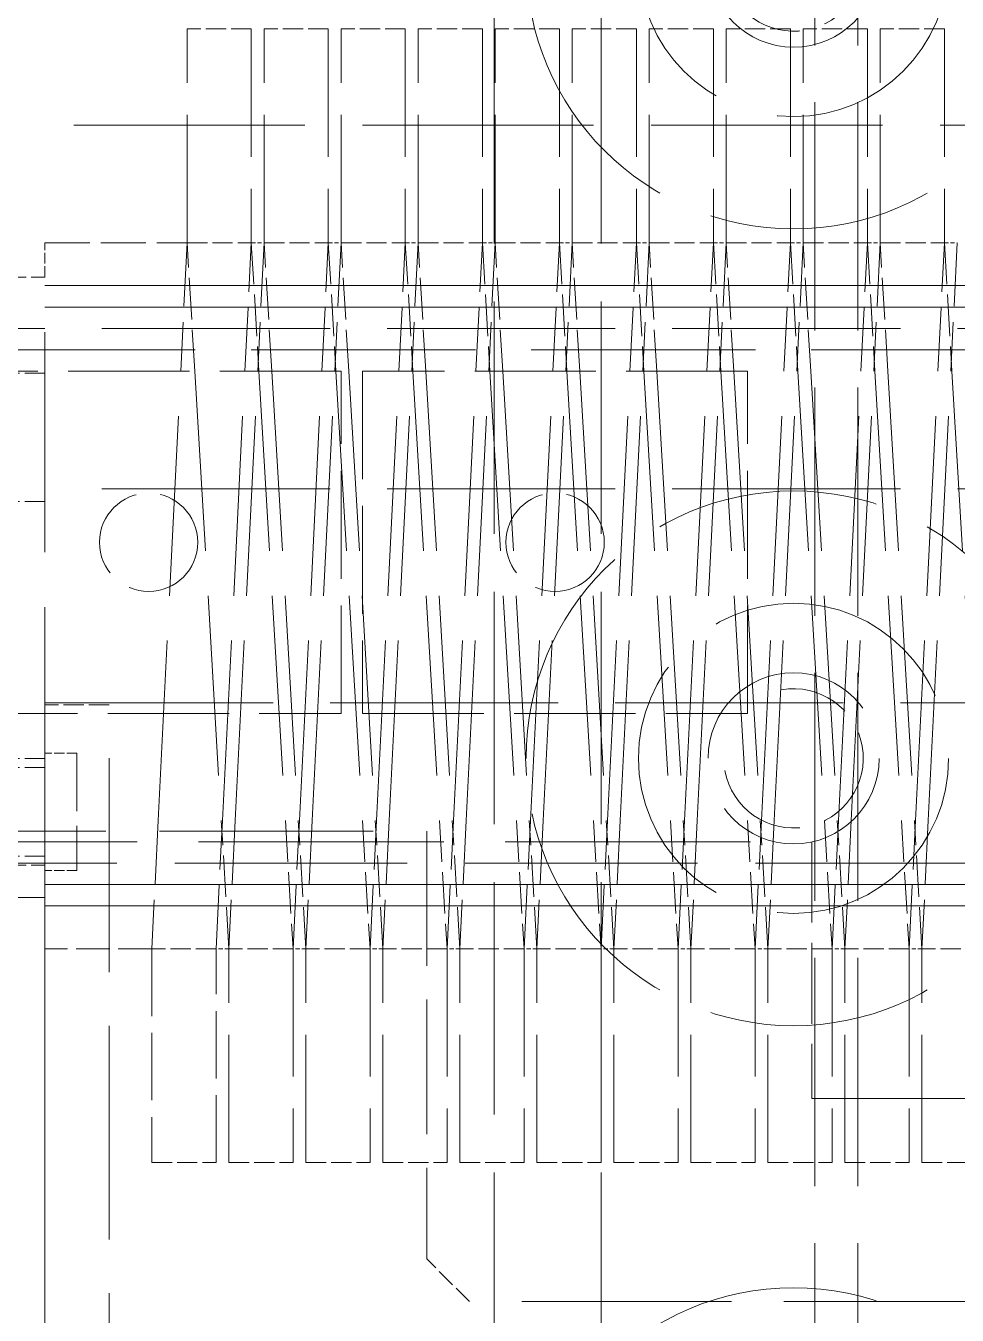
# Model space of a CAD drawing. Header units: millimetres. Extents: x 0 to 5945, y 0 to 4205.
# Drawn here: x 1970.4 to 2013.9, y 2439.4 to 2499.7 of the extents above; entities that cross this region are included whole.
import ezdxf

# ---------------------------------------------------------------- set-up
doc = ezdxf.new("R2010")
doc.units = ezdxf.units.MM
doc.header["$LTSCALE"] = 5
doc.linetypes.add('DASHED', pattern=[0.2067, 0.1654, -0.0413])
doc.layers.add('가려진 것(ISO)', color=2, linetype='DASHED', lineweight=18)

msp = doc.modelspace()

# ---------------------------------------------------------------- linework, layer by layer
at = {"layer": '가려진 것(ISO)', "ltscale": 13.131522}
for p, q in [((1992.276, 2608.957), (1992.276, 2418.957)), ((1997.276, 2608.957), (1997.276, 2418.957)), ((1963.776, 2460.557), (2058.776, 2460.557))]:
    msp.add_line(p, q, dxfattribs=at)
at = {"layer": '가려진 것(ISO)', "ltscale": 12.901145}
for p, q in [((2007.276, 2365.457), (2007.276, 2565.457)), ((2009.276, 2365.457), (2009.276, 2565.457)), ((1971.276, 2487.557), (2051.276, 2487.557)), ((2051.276, 2487.557), (1971.276, 2487.557)), ((2051.276, 2486.557), (1971.276, 2486.557)), ((1971.276, 2486.557), (2051.276, 2486.557)), ((2051.276, 2485.557), (1971.276, 2485.557)), ((2051.276, 2478.057), (1971.276, 2478.057)), ((1971.276, 2468.057), (2051.276, 2468.057)), ((1971.276, 2459.557), (2051.276, 2459.557)), ((2051.276, 2459.557), (1971.276, 2459.557)), ((2051.276, 2458.557), (1971.276, 2458.557)), ((1971.276, 2458.557), (2051.276, 2458.557))]:
    msp.add_line(p, q, dxfattribs=at)
at = {"layer": '가려진 것(ISO)', "ltscale": 1.142718}
for p, q in [((1980.926, 2499.557), (1977.926, 2499.557)), ((1984.526, 2499.557), (1981.526, 2499.557)), ((1988.126, 2499.557), (1985.126, 2499.557)), ((1991.726, 2499.557), (1988.726, 2499.557)), ((1995.326, 2499.557), (1992.326, 2499.557)), ((1998.926, 2499.557), (1995.926, 2499.557)), ((2002.526, 2499.557), (1999.526, 2499.557)), ((2006.126, 2499.557), (2003.126, 2499.557)), ((2009.726, 2499.557), (2006.726, 2499.557)), ((2013.326, 2499.557), (2010.326, 2499.557)), ((1977.926, 2489.557), (1980.926, 2489.557)), ((1981.526, 2489.557), (1984.526, 2489.557)), ((1985.126, 2489.557), (1988.126, 2489.557)), ((1988.726, 2489.557), (1991.726, 2489.557)), ((1992.326, 2489.557), (1995.326, 2489.557)), ((1995.926, 2489.557), (1998.926, 2489.557)), ((1999.526, 2489.557), (2002.526, 2489.557)), ((2003.126, 2489.557), (2006.126, 2489.557)), ((2006.726, 2489.557), (2009.726, 2489.557)), ((2010.326, 2489.557), (2013.326, 2489.557)), ((1968.276, 2487.957), (1971.276, 2487.957)), ((1971.276, 2483.457), (1968.276, 2483.457)), ((1971.276, 2477.457), (1968.276, 2477.457)), ((1974.276, 2467.957), (1971.276, 2467.957)), ((1971.276, 2465.457), (1968.276, 2465.457)), ((1971.276, 2465.024), (1968.276, 2465.024)), ((1971.276, 2460.89), (1968.276, 2460.89)), ((1968.276, 2460.457), (1971.276, 2460.457)), ((1979.276, 2456.557), (1976.276, 2456.557)), ((1982.876, 2456.557), (1979.876, 2456.557)), ((1986.476, 2456.557), (1983.476, 2456.557)), ((1990.076, 2456.557), (1987.076, 2456.557)), ((1993.676, 2456.557), (1990.676, 2456.557)), ((1997.276, 2456.557), (1994.276, 2456.557)), ((2000.876, 2456.557), (1997.876, 2456.557)), ((2004.476, 2456.557), (2001.476, 2456.557)), ((2008.076, 2456.557), (2005.076, 2456.557)), ((2011.676, 2456.557), (2008.676, 2456.557)), ((2015.276, 2456.557), (2012.276, 2456.557)), ((1976.276, 2446.557), (1979.276, 2446.557)), ((1979.876, 2446.557), (1982.876, 2446.557)), ((1983.476, 2446.557), (1986.476, 2446.557)), ((1987.076, 2446.557), (1990.076, 2446.557)), ((1990.676, 2446.557), (1993.676, 2446.557)), ((1994.276, 2446.557), (1997.276, 2446.557)), ((1997.876, 2446.557), (2000.876, 2446.557)), ((2001.476, 2446.557), (2004.476, 2446.557)), ((2005.076, 2446.557), (2008.076, 2446.557)), ((2008.676, 2446.557), (2011.676, 2446.557)), ((2012.276, 2446.557), (2015.276, 2446.557))]:
    msp.add_line(p, q, dxfattribs=at)
at = {"layer": '가려진 것(ISO)', "ltscale": 7.23104}
for p, q in [((1977.926, 2489.557), (1977.926, 2499.557)), ((1980.926, 2499.557), (1980.926, 2489.557)), ((1981.526, 2489.557), (1981.526, 2499.557)), ((1984.526, 2499.557), (1984.526, 2489.557)), ((1985.126, 2489.557), (1985.126, 2499.557)), ((1988.126, 2499.557), (1988.126, 2489.557)), ((1988.726, 2489.557), (1988.726, 2499.557)), ((1991.726, 2499.557), (1991.726, 2489.557)), ((1992.326, 2489.557), (1992.326, 2499.557)), ((1995.326, 2499.557), (1995.326, 2489.557)), ((1995.926, 2489.557), (1995.926, 2499.557)), ((1998.926, 2499.557), (1998.926, 2489.557)), ((1999.526, 2489.557), (1999.526, 2499.557)), ((2002.526, 2499.557), (2002.526, 2489.557)), ((2003.126, 2489.557), (2003.126, 2499.557)), ((2006.126, 2499.557), (2006.126, 2489.557)), ((2006.726, 2489.557), (2006.726, 2499.557)), ((2009.726, 2499.557), (2009.726, 2489.557)), ((2010.326, 2489.557), (2010.326, 2499.557)), ((2013.326, 2499.557), (2013.326, 2489.557)), ((1979.876, 2446.557), (1979.876, 2456.557)), ((1982.876, 2456.557), (1982.876, 2446.557)), ((1983.476, 2446.557), (1983.476, 2456.557)), ((1986.476, 2456.557), (1986.476, 2446.557)), ((1987.076, 2446.557), (1987.076, 2456.557)), ((1990.076, 2456.557), (1990.076, 2446.557)), ((1990.676, 2446.557), (1990.676, 2456.557)), ((1993.676, 2456.557), (1993.676, 2446.557)), ((1994.276, 2446.557), (1994.276, 2456.557)), ((1997.276, 2456.557), (1997.276, 2446.557)), ((1997.876, 2446.557), (1997.876, 2456.557)), ((2000.876, 2456.557), (2000.876, 2446.557)), ((2001.476, 2446.557), (2001.476, 2456.557)), ((2004.476, 2456.557), (2004.476, 2446.557)), ((2005.076, 2446.557), (2005.076, 2456.557)), ((2008.076, 2456.557), (2008.076, 2446.557)), ((2008.676, 2446.557), (2008.676, 2456.557)), ((2011.676, 2456.557), (2011.676, 2446.557)), ((2012.276, 2446.557), (2012.276, 2456.557))]:
    msp.add_line(p, q, dxfattribs=at)
at = {"layer": '가려진 것(ISO)', "ltscale": 13.062409}
msp.add_line((1932.126, 2495.057), (2040.126, 2495.057), dxfattribs=at)
at = {"layer": '가려진 것(ISO)', "ltscale": 2.533146}
msp.add_line((1971.276, 2489.557), (1977.926, 2489.557), dxfattribs=at)
at = {"layer": '가려진 것(ISO)', "ltscale": 0.609403}
msp.add_line((1971.276, 2487.957), (1971.276, 2489.557), dxfattribs=at)
at = {"layer": '가려진 것(ISO)', "ltscale": 3.592411}
for p, q in [((1977.926, 2489.557), (1977.626, 2483.557)), ((1980.626, 2483.557), (1980.926, 2489.557)), ((1981.526, 2489.557), (1981.226, 2483.557)), ((1984.226, 2483.557), (1984.526, 2489.557)), ((1985.126, 2489.557), (1984.826, 2483.557)), ((1987.826, 2483.557), (1988.126, 2489.557)), ((1988.726, 2489.557), (1988.426, 2483.557)), ((1991.426, 2483.557), (1991.726, 2489.557)), ((1992.326, 2489.557), (1992.026, 2483.557)), ((1995.026, 2483.557), (1995.326, 2489.557)), ((1995.926, 2489.557), (1995.626, 2483.557)), ((1998.626, 2483.557), (1998.926, 2489.557)), ((1999.526, 2489.557), (1999.226, 2483.557)), ((2002.226, 2483.557), (2002.526, 2489.557)), ((2003.126, 2489.557), (2002.826, 2483.557)), ((2005.826, 2483.557), (2006.126, 2489.557)), ((2006.726, 2489.557), (2006.426, 2483.557)), ((2009.426, 2483.557), (2009.726, 2489.557)), ((2010.326, 2489.557), (2010.026, 2483.557)), ((2013.026, 2483.557), (2013.326, 2489.557)), ((2013.926, 2489.557), (2013.626, 2483.557)), ((1976.576, 2462.557), (1976.276, 2456.557)), ((1979.276, 2456.557), (1979.576, 2462.557)), ((1980.176, 2462.557), (1979.876, 2456.557)), ((1982.876, 2456.557), (1983.176, 2462.557)), ((1983.776, 2462.557), (1983.476, 2456.557)), ((1986.476, 2456.557), (1986.776, 2462.557)), ((1987.376, 2462.557), (1987.076, 2456.557)), ((1990.076, 2456.557), (1990.376, 2462.557)), ((1990.976, 2462.557), (1990.676, 2456.557)), ((1993.676, 2456.557), (1993.976, 2462.557)), ((1994.576, 2462.557), (1994.276, 2456.557)), ((1997.276, 2456.557), (1997.576, 2462.557)), ((1998.176, 2462.557), (1997.876, 2456.557)), ((2000.876, 2456.557), (2001.176, 2462.557)), ((2001.776, 2462.557), (2001.476, 2456.557)), ((2004.476, 2456.557), (2004.776, 2462.557)), ((2005.376, 2462.557), (2005.076, 2456.557)), ((2008.076, 2456.557), (2008.376, 2462.557)), ((2008.976, 2462.557), (2008.676, 2456.557)), ((2011.676, 2456.557), (2011.976, 2462.557)), ((2012.576, 2462.557), (2012.276, 2456.557))]:
    msp.add_line(p, q, dxfattribs=at)
at = {"layer": '가려진 것(ISO)', "ltscale": 2.346701}
for p, q in [((1978.281, 2483.557), (1977.926, 2489.557)), ((1980.926, 2489.557), (1981.281, 2483.557)), ((1981.881, 2483.557), (1981.526, 2489.557)), ((1984.526, 2489.557), (1984.881, 2483.557)), ((1985.481, 2483.557), (1985.126, 2489.557)), ((1988.126, 2489.557), (1988.481, 2483.557)), ((1989.081, 2483.557), (1988.726, 2489.557)), ((1991.726, 2489.557), (1992.081, 2483.557)), ((1992.681, 2483.557), (1992.326, 2489.557)), ((1995.326, 2489.557), (1995.681, 2483.557)), ((1996.281, 2483.557), (1995.926, 2489.557)), ((1998.926, 2489.557), (1999.281, 2483.557)), ((1999.881, 2483.557), (1999.526, 2489.557)), ((2002.526, 2489.557), (2002.881, 2483.557)), ((2003.481, 2483.557), (2003.126, 2489.557)), ((2006.126, 2489.557), (2006.481, 2483.557)), ((2007.081, 2483.557), (2006.726, 2489.557)), ((2009.726, 2489.557), (2010.081, 2483.557)), ((2010.681, 2483.557), (2010.326, 2489.557)), ((2013.326, 2489.557), (2013.681, 2483.557)), ((1979.876, 2456.557), (1979.522, 2462.557)), ((1982.522, 2462.557), (1982.876, 2456.557)), ((1983.476, 2456.557), (1983.122, 2462.557)), ((1986.122, 2462.557), (1986.476, 2456.557)), ((1987.076, 2456.557), (1986.722, 2462.557)), ((1989.722, 2462.557), (1990.076, 2456.557)), ((1990.676, 2456.557), (1990.322, 2462.557)), ((1993.322, 2462.557), (1993.676, 2456.557)), ((1994.276, 2456.557), (1993.922, 2462.557)), ((1996.922, 2462.557), (1997.276, 2456.557)), ((1997.876, 2456.557), (1997.522, 2462.557)), ((2000.522, 2462.557), (2000.876, 2456.557)), ((2001.476, 2456.557), (2001.122, 2462.557)), ((2004.122, 2462.557), (2004.476, 2456.557)), ((2005.076, 2456.557), (2004.722, 2462.557)), ((2007.722, 2462.557), (2008.076, 2456.557)), ((2008.676, 2456.557), (2008.322, 2462.557)), ((2011.322, 2462.557), (2011.676, 2456.557)), ((2012.276, 2456.557), (2011.922, 2462.557))]:
    msp.add_line(p, q, dxfattribs=at)
at = {"layer": '가려진 것(ISO)', "ltscale": 0.228464}
for p, q in [((1980.926, 2489.557), (1981.526, 2489.557)), ((1984.526, 2489.557), (1985.126, 2489.557)), ((1988.126, 2489.557), (1988.726, 2489.557)), ((1991.726, 2489.557), (1992.326, 2489.557)), ((1995.326, 2489.557), (1995.926, 2489.557)), ((1998.926, 2489.557), (1999.526, 2489.557)), ((2002.526, 2489.557), (2003.126, 2489.557)), ((2006.126, 2489.557), (2006.726, 2489.557)), ((2009.726, 2489.557), (2010.326, 2489.557)), ((2013.326, 2489.557), (2013.926, 2489.557)), ((1979.876, 2456.557), (1979.276, 2456.557)), ((1983.476, 2456.557), (1982.876, 2456.557)), ((1987.076, 2456.557), (1986.476, 2456.557)), ((1990.676, 2456.557), (1990.076, 2456.557)), ((1994.276, 2456.557), (1993.676, 2456.557)), ((1997.876, 2456.557), (1997.276, 2456.557)), ((2001.476, 2456.557), (2000.876, 2456.557)), ((2005.076, 2456.557), (2004.476, 2456.557)), ((2008.676, 2456.557), (2008.076, 2456.557)), ((2012.276, 2456.557), (2011.676, 2456.557))]:
    msp.add_line(p, q, dxfattribs=at)
at = {"layer": '가려진 것(ISO)', "ltscale": 12.44039}
msp.add_line((1971.276, 2397.957), (1971.276, 2487.957), dxfattribs=at)
at = {"layer": '가려진 것(ISO)', "ltscale": 11.288502}
msp.add_line((1971.276, 2485.557), (1936.276, 2485.557), dxfattribs=at)
at = {"layer": '가려진 것(ISO)', "ltscale": 12.666578}
msp.add_line((2096.126, 2484.557), (1952.126, 2484.557), dxfattribs=at)
at = {"layer": '가려진 것(ISO)', "ltscale": 6.856808}
for p, q in [((1985.126, 2483.557), (1967.126, 2483.557)), ((2004.126, 2483.557), (1986.126, 2483.557)), ((1967.126, 2467.557), (1985.126, 2467.557)), ((1986.126, 2467.557), (2004.126, 2467.557))]:
    msp.add_line(p, q, dxfattribs=at)
at = {"layer": '가려진 것(ISO)', "ltscale": 10.172343}
for p, q in [((1976.576, 2462.557), (1977.626, 2483.557)), ((1979.576, 2462.557), (1980.626, 2483.557)), ((1980.176, 2462.557), (1981.226, 2483.557)), ((1983.176, 2462.557), (1984.226, 2483.557)), ((1983.776, 2462.557), (1984.826, 2483.557)), ((1986.776, 2462.557), (1987.826, 2483.557)), ((1987.376, 2462.557), (1988.426, 2483.557)), ((1990.376, 2462.557), (1991.426, 2483.557)), ((1990.976, 2462.557), (1992.026, 2483.557)), ((1993.976, 2462.557), (1995.026, 2483.557)), ((1994.576, 2462.557), (1995.626, 2483.557)), ((1997.576, 2462.557), (1998.626, 2483.557)), ((1998.176, 2462.557), (1999.226, 2483.557)), ((2001.176, 2462.557), (2002.226, 2483.557)), ((2001.776, 2462.557), (2002.826, 2483.557)), ((2004.776, 2462.557), (2005.826, 2483.557)), ((2005.376, 2462.557), (2006.426, 2483.557)), ((2008.376, 2462.557), (2009.426, 2483.557)), ((2008.976, 2462.557), (2010.026, 2483.557)), ((2011.976, 2462.557), (2013.026, 2483.557)), ((2012.576, 2462.557), (2013.626, 2483.557))]:
    msp.add_line(p, q, dxfattribs=at)
at = {"layer": '가려진 것(ISO)', "ltscale": 10.177374}
for p, q in [((1978.281, 2483.557), (1979.522, 2462.557)), ((1981.281, 2483.557), (1982.522, 2462.557)), ((1981.881, 2483.557), (1983.122, 2462.557)), ((1984.881, 2483.557), (1986.122, 2462.557)), ((1985.481, 2483.557), (1986.722, 2462.557)), ((1988.481, 2483.557), (1989.722, 2462.557)), ((1989.081, 2483.557), (1990.322, 2462.557)), ((1992.081, 2483.557), (1993.322, 2462.557)), ((1992.681, 2483.557), (1993.922, 2462.557)), ((1995.681, 2483.557), (1996.922, 2462.557)), ((1996.281, 2483.557), (1997.522, 2462.557)), ((1999.281, 2483.557), (2000.522, 2462.557)), ((1999.881, 2483.557), (2001.122, 2462.557)), ((2002.881, 2483.557), (2004.122, 2462.557)), ((2003.481, 2483.557), (2004.722, 2462.557)), ((2006.481, 2483.557), (2007.722, 2462.557)), ((2007.081, 2483.557), (2008.322, 2462.557)), ((2010.081, 2483.557), (2011.322, 2462.557)), ((2010.681, 2483.557), (2011.922, 2462.557)), ((2013.681, 2483.557), (2014.922, 2462.557))]:
    msp.add_line(p, q, dxfattribs=at)
at = {"layer": '가려진 것(ISO)', "ltscale": 6.094929}
for p, q in [((1985.126, 2467.557), (1985.126, 2483.557)), ((1986.126, 2483.557), (1986.126, 2467.557)), ((2004.126, 2467.557), (2004.126, 2483.557))]:
    msp.add_line(p, q, dxfattribs=at)
at = {"layer": '가려진 것(ISO)', "ltscale": 12.094824}
for p, q in [((1971.276, 2467.957), (1971.276, 2417.957)), ((1974.276, 2417.957), (1974.276, 2467.957)), ((1964.126, 2462.057), (1989.126, 2462.057))]:
    msp.add_line(p, q, dxfattribs=at)
at = {"layer": '가려진 것(ISO)', "ltscale": 0.571309}
for p, q in [((1972.776, 2465.707), (1971.276, 2465.707)), ((1972.776, 2460.207), (1971.276, 2460.207))]:
    msp.add_line(p, q, dxfattribs=at)
at = {"layer": '가려진 것(ISO)', "ltscale": 3.290979}
msp.add_line((1972.776, 2465.707), (1972.776, 2460.207), dxfattribs=at)
at = {"layer": '가려진 것(ISO)', "ltscale": 7.618686}
msp.add_line((1989.126, 2462.057), (1989.126, 2442.057), dxfattribs=at)
at = {"layer": '가려진 것(ISO)', "ltscale": 13.868731}
msp.add_line((1964.126, 2461.557), (2007.126, 2461.557), dxfattribs=at)
at = {"layer": '가려진 것(ISO)', "ltscale": 4.571172}
msp.add_line((2007.126, 2461.557), (2007.126, 2449.557), dxfattribs=at)
at = {"layer": '가려진 것(ISO)', "ltscale": 2.856945}
msp.add_line((1971.276, 2458.957), (1963.776, 2458.957), dxfattribs=at)
at = {"layer": '가려진 것(ISO)', "ltscale": 1.904597}
msp.add_line((1976.276, 2456.557), (1971.276, 2456.557), dxfattribs=at)
at = {"layer": '가려진 것(ISO)', "ltscale": 3.809293}
for p, q in [((1976.276, 2456.557), (1976.276, 2446.557)), ((1979.276, 2446.557), (1979.276, 2456.557))]:
    msp.add_line(p, q, dxfattribs=at)
at = {"layer": '가려진 것(ISO)', "ltscale": 12.302163}
msp.add_line((2007.126, 2449.557), (2096.126, 2449.557), dxfattribs=at)
at = {"layer": '가려진 것(ISO)', "ltscale": 1.077359}
msp.add_line((1991.126, 2440.057), (1989.126, 2442.057), dxfattribs=at)
at = {"layer": '가려진 것(ISO)', "ltscale": 11.852927}
msp.add_line((2040.126, 2440.057), (1991.126, 2440.057), dxfattribs=at)
at = {"layer": '가려진 것(ISO)', "ltscale": 12.665669}
for centre in [(2006.276, 2502.707), (2006.276, 2465.457), (2006.276, 2428.207)]:
    msp.add_circle(centre, 12.5, dxfattribs=at)
at = {"layer": '가려진 것(ISO)', "ltscale": 14.692177}
for centre in [(2006.276, 2502.707), (2006.276, 2465.457)]:
    msp.add_circle(centre, 7.25, dxfattribs=at)
at = {"layer": '가려진 것(ISO)', "ltscale": 12.159042}
for centre in [(2006.276, 2502.707), (2006.276, 2465.457)]:
    msp.add_circle(centre, 4, dxfattribs=at)
at = {"layer": '가려진 것(ISO)', "ltscale": 5.504978}
for centre in [(1976.126, 2475.557), (1995.126, 2475.557)]:
    msp.add_circle(centre, 2.3, dxfattribs=at)
at = {"layer": '가려진 것(ISO)', "ltscale": 5.844857}
for centre in [(2006.276, 2502.707), (2006.276, 2465.457)]:
    msp.add_arc(centre, 3.256, 190, 100, dxfattribs=at)

doc.saveas('drawing.dxf')
